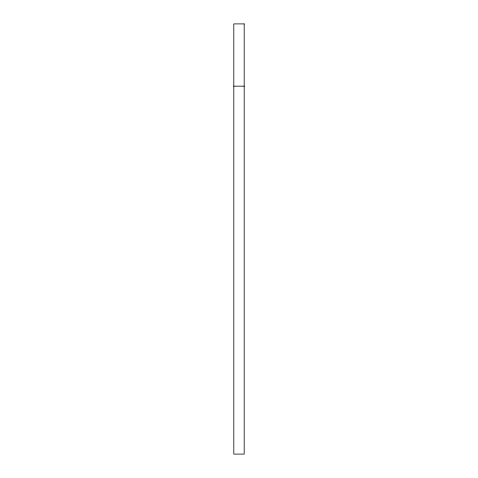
<?xml version="1.0" encoding="UTF-8"?>
<svg xmlns="http://www.w3.org/2000/svg" width="478" height="478" viewBox="0 0 478 478"><rect width="100%" height="100%" fill="white"/><g stroke="black" fill="none" stroke-linecap="round" stroke-linejoin="round"><path stroke-width="0.72" d="M233.814 86.159L244.186 86.159M244.186 23.9L233.814 23.9L233.814 454.1L244.186 454.1L244.186 23.9"/></g></svg>
